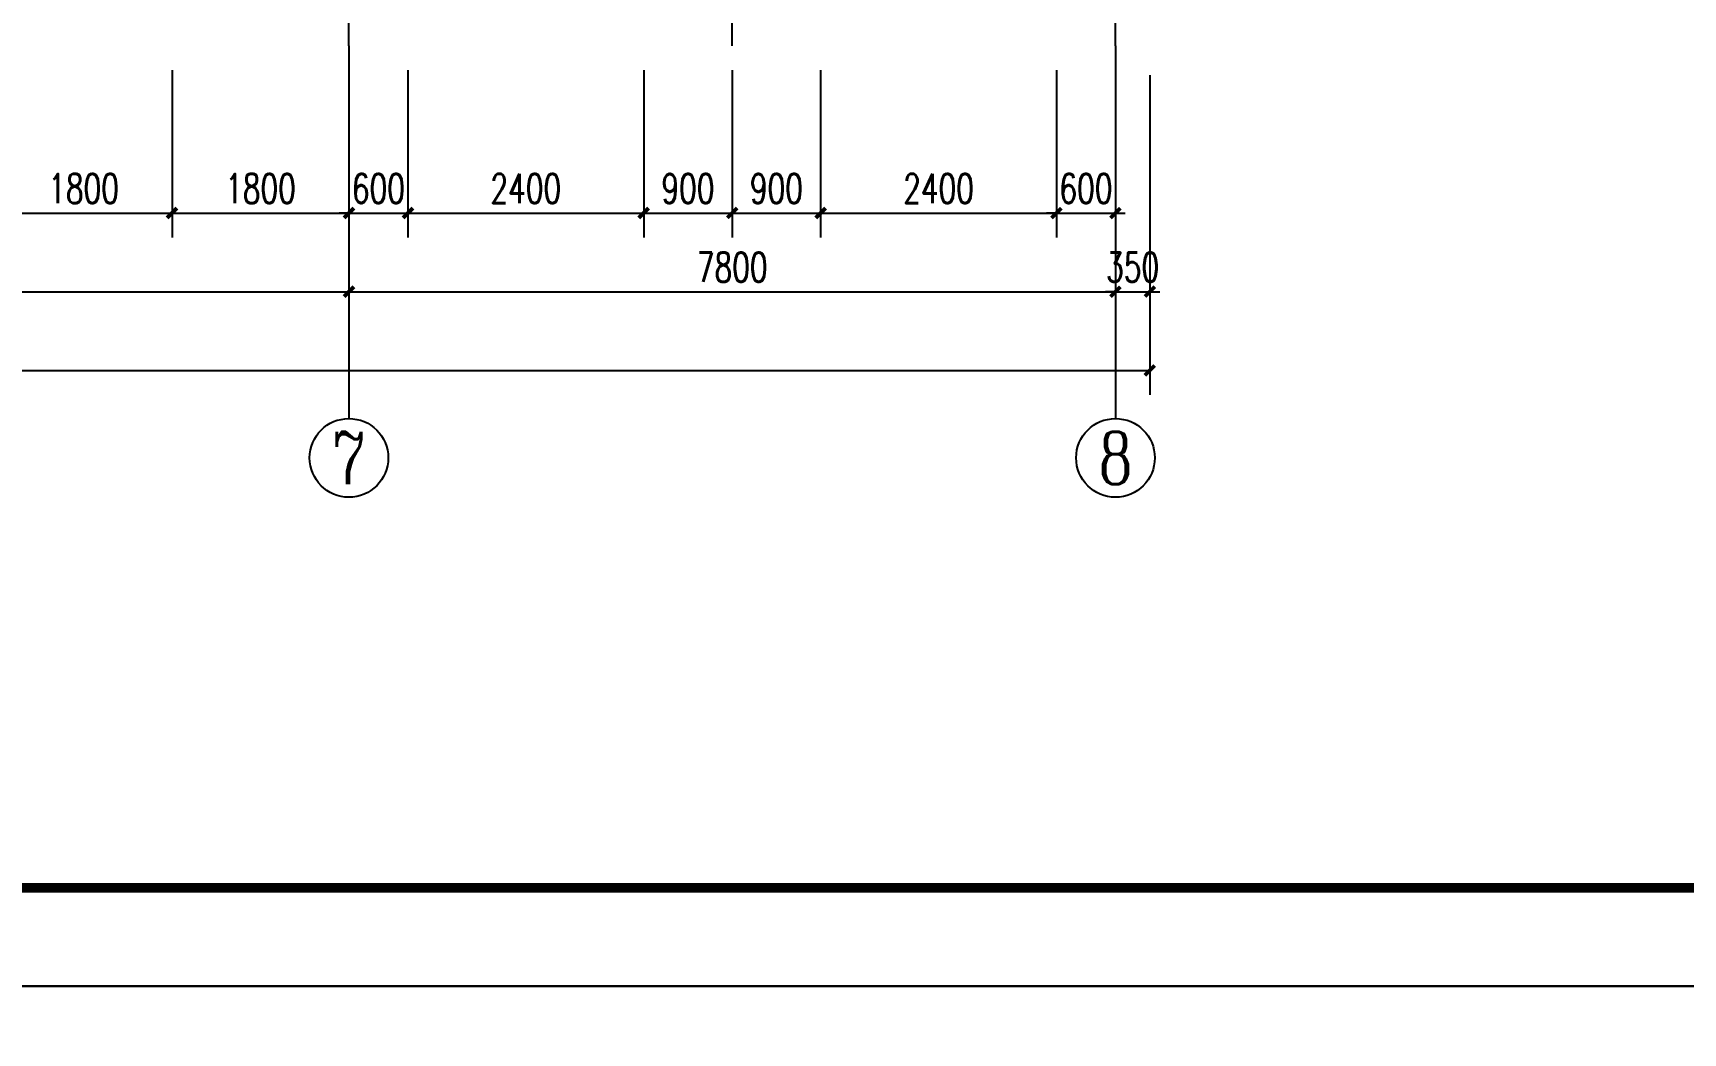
# Model space of a CAD drawing. Extents: x 63793 to 231107, y 20849 to 337643.
# Drawn here: x 193184 to 209974, y 207767 to 217935 of the extents above; entities that cross this region are included whole.
import ezdxf
from ezdxf.enums import TextEntityAlignment as Align

# ---------------------------------------------------------------- set-up
doc = ezdxf.new("R2010")
doc.units = 0
doc.header["$LTSCALE"] = 1000
doc.header["$MEASUREMENT"] = 0
doc.linetypes.add('DOTE', pattern=[2.42, 2, -0.2, 0.02, -0.2])
for name, color, linetype in [('AXIS', 3, 'Continuous'), ('AXIS_TEXT', 7, 'Continuous'), ('DOTE', 1, 'DOTE'), ('PUB_DIM', 3, 'Continuous'), ('PUB_TITLE', 4, 'Continuous')]:
    doc.layers.add(name, color=color, linetype=linetype)
doc.styles.add('_TCH_AXIS', font='COMPLEX', dxfattribs={"bigfont": 'GBCBIG'})
doc.styles.add('_TCH_DIM_T3', font='SIMPLEX', dxfattribs={"width": 0.705882, "bigfont": 'GBCBIG'})
doc.styles.add('COMPLEX', font='COMPLEX')
doc.dimstyles.new('_TCH_ARCH&&100', dxfattribs={"dimtxt": 297.5, "dimasz": 100, "dimexe": 250, "dimexo": 300, "dimgap": 100, "dimtad": 1, "dimdec": 0, "dimzin": 0, "dimdsep": 46, "dimtxsty": '_TCH_DIM_T3', "dimblk": 'ARCHTICK', "dimcen": 0.09, "dimclrt": 7, "dimazin": 2, "dimtfac": 1, "dimtdec": 0, "dimtix": 1, "dimtmove": 2, "dimatfit": 3, "dimfxl": 0, "dimtolj": 1, "dimtzin": 0, "dimarcsym": 0})

# ---------------------------------------------------------------- blocks, each defined once
blk = doc.blocks.new('_ArchTick')
at = {"color": 0, "linetype": 'ByBlock', "const_width": 0.4}
blk.add_lwpolyline([(-0.5, -0.5), (0.5, 0.5)], dxfattribs=at)
blk = doc.blocks.new('*D1334')
at = {"layer": 'Defpoints', "color": 0, "transparency": 16777216}
for p in [(203599, 217859), (204199, 217859), (204199, 216105)]:
    blk.add_point(p, dxfattribs=at)
at = {"layer": 'PUB_DIM', "color": 0, "lineweight": -2, "transparency": 16777216}
for p, q in [((203599, 217559), (203599, 215855)), ((204199, 217559), (204199, 215855)), ((203599, 216105), (203499, 216105)), ((203599, 216105), (204199, 216105)), ((204199, 216105), (204299, 216105))]:
    blk.add_line(p, q, dxfattribs=at)
at = {"layer": 'PUB_DIM', "color": 0, "lineweight": -2, "transparency": 16777216, "xscale": 100, "yscale": 100, "zscale": 100}
blk.add_blockref('_ArchTick', (203599, 216105), dxfattribs=at)
at = {"layer": 'PUB_DIM', "color": 0, "lineweight": -2, "transparency": 16777216, "xscale": 100, "yscale": 100, "zscale": 100, "rotation": 180}
blk.add_blockref('_ArchTick', (204199, 216105), dxfattribs=at)
at = {"layer": 'PUB_DIM', "color": 7, "transparency": 16777216, "insert": (203899, 216354), "char_height": 297.5, "attachment_point": 5, "style": '_TCH_DIM_T3'}
blk.add_mtext('\\A1;600', dxfattribs=at)
blk = doc.blocks.new('*D1335')
at = {"layer": 'Defpoints', "color": 0, "transparency": 16777216}
for p in [(201199, 217859), (203599, 217859), (203599, 216105)]:
    blk.add_point(p, dxfattribs=at)
at = {"layer": 'PUB_DIM', "color": 0, "lineweight": -2, "transparency": 16777216}
for p, q in [((201199, 217559), (201199, 215855)), ((203599, 217559), (203599, 215855)), ((201199, 216105), (203599, 216105))]:
    blk.add_line(p, q, dxfattribs=at)
at = {"layer": 'PUB_DIM', "color": 0, "lineweight": -2, "transparency": 16777216, "xscale": 100, "yscale": 100, "zscale": 100, "rotation": 180}
blk.add_blockref('_ArchTick', (201199, 216105), dxfattribs=at)
at = {"layer": 'PUB_DIM', "color": 0, "lineweight": -2, "transparency": 16777216, "xscale": 100, "yscale": 100, "zscale": 100}
blk.add_blockref('_ArchTick', (203599, 216105), dxfattribs=at)
at = {"layer": 'PUB_DIM', "color": 7, "transparency": 16777216, "insert": (202399, 216354), "char_height": 297.5, "attachment_point": 5, "style": '_TCH_DIM_T3'}
blk.add_mtext('\\A1;2400', dxfattribs=at)
blk = doc.blocks.new('*D1336')
at = {"layer": 'Defpoints', "color": 0, "transparency": 16777216}
for p in [(200299, 217859), (201199, 217859), (201199, 216105)]:
    blk.add_point(p, dxfattribs=at)
at = {"layer": 'PUB_DIM', "color": 0, "lineweight": -2, "transparency": 16777216}
for p, q in [((200299, 217559), (200299, 215855)), ((201199, 217559), (201199, 215855)), ((200299, 216105), (201199, 216105))]:
    blk.add_line(p, q, dxfattribs=at)
at = {"layer": 'PUB_DIM', "color": 0, "lineweight": -2, "transparency": 16777216, "xscale": 100, "yscale": 100, "zscale": 100, "rotation": 180}
blk.add_blockref('_ArchTick', (200299, 216105), dxfattribs=at)
at = {"layer": 'PUB_DIM', "color": 0, "lineweight": -2, "transparency": 16777216, "xscale": 100, "yscale": 100, "zscale": 100}
blk.add_blockref('_ArchTick', (201199, 216105), dxfattribs=at)
at = {"layer": 'PUB_DIM', "color": 7, "transparency": 16777216, "insert": (200749, 216354), "char_height": 297.5, "attachment_point": 5, "style": '_TCH_DIM_T3'}
blk.add_mtext('\\A1;900', dxfattribs=at)
blk = doc.blocks.new('*D1337')
at = {"layer": 'Defpoints', "color": 0, "transparency": 16777216}
for p in [(199399, 217859), (200299, 217859), (200299, 216105)]:
    blk.add_point(p, dxfattribs=at)
at = {"layer": 'PUB_DIM', "color": 0, "lineweight": -2, "transparency": 16777216}
for p, q in [((199399, 217559), (199399, 215855)), ((200299, 217559), (200299, 215855)), ((199399, 216105), (200299, 216105))]:
    blk.add_line(p, q, dxfattribs=at)
at = {"layer": 'PUB_DIM', "color": 0, "lineweight": -2, "transparency": 16777216, "xscale": 100, "yscale": 100, "zscale": 100, "rotation": 180}
blk.add_blockref('_ArchTick', (199399, 216105), dxfattribs=at)
at = {"layer": 'PUB_DIM', "color": 0, "lineweight": -2, "transparency": 16777216, "xscale": 100, "yscale": 100, "zscale": 100}
blk.add_blockref('_ArchTick', (200299, 216105), dxfattribs=at)
at = {"layer": 'PUB_DIM', "color": 7, "transparency": 16777216, "insert": (199849, 216354), "char_height": 297.5, "attachment_point": 5, "style": '_TCH_DIM_T3'}
blk.add_mtext('\\A1;900', dxfattribs=at)
blk = doc.blocks.new('*D1338')
at = {"layer": 'Defpoints', "color": 0, "transparency": 16777216}
for p in [(196999, 217859), (199399, 217859), (199399, 216105)]:
    blk.add_point(p, dxfattribs=at)
at = {"layer": 'PUB_DIM', "color": 0, "lineweight": -2, "transparency": 16777216}
for p, q in [((196999, 217559), (196999, 215855)), ((199399, 217559), (199399, 215855)), ((196999, 216105), (199399, 216105))]:
    blk.add_line(p, q, dxfattribs=at)
at = {"layer": 'PUB_DIM', "color": 0, "lineweight": -2, "transparency": 16777216, "xscale": 100, "yscale": 100, "zscale": 100, "rotation": 180}
blk.add_blockref('_ArchTick', (196999, 216105), dxfattribs=at)
at = {"layer": 'PUB_DIM', "color": 0, "lineweight": -2, "transparency": 16777216, "xscale": 100, "yscale": 100, "zscale": 100}
blk.add_blockref('_ArchTick', (199399, 216105), dxfattribs=at)
at = {"layer": 'PUB_DIM', "color": 7, "transparency": 16777216, "insert": (198199, 216354), "char_height": 297.5, "attachment_point": 5, "style": '_TCH_DIM_T3'}
blk.add_mtext('\\A1;2400', dxfattribs=at)
blk = doc.blocks.new('*D1339')
at = {"layer": 'Defpoints', "color": 0, "transparency": 16777216}
for p in [(196399, 217859), (196999, 217859), (196999, 216105)]:
    blk.add_point(p, dxfattribs=at)
at = {"layer": 'PUB_DIM', "color": 0, "lineweight": -2, "transparency": 16777216}
for p, q in [((196399, 217559), (196399, 215855)), ((196999, 217559), (196999, 215855)), ((196399, 216105), (196299, 216105)), ((196399, 216105), (196999, 216105)), ((196999, 216105), (197099, 216105))]:
    blk.add_line(p, q, dxfattribs=at)
at = {"layer": 'PUB_DIM', "color": 0, "lineweight": -2, "transparency": 16777216, "xscale": 100, "yscale": 100, "zscale": 100}
blk.add_blockref('_ArchTick', (196399, 216105), dxfattribs=at)
at = {"layer": 'PUB_DIM', "color": 0, "lineweight": -2, "transparency": 16777216, "xscale": 100, "yscale": 100, "zscale": 100, "rotation": 180}
blk.add_blockref('_ArchTick', (196999, 216105), dxfattribs=at)
at = {"layer": 'PUB_DIM', "color": 7, "transparency": 16777216, "insert": (196699, 216354), "char_height": 297.5, "attachment_point": 5, "style": '_TCH_DIM_T3'}
blk.add_mtext('\\A1;600', dxfattribs=at)
blk = doc.blocks.new('*D1340')
at = {"layer": 'Defpoints', "color": 0, "transparency": 16777216}
for p in [(194599, 217859), (196399, 217859), (196399, 216105)]:
    blk.add_point(p, dxfattribs=at)
at = {"layer": 'PUB_DIM', "color": 0, "lineweight": -2, "transparency": 16777216}
for p, q in [((194599, 217559), (194599, 215855)), ((196399, 217559), (196399, 215855)), ((194599, 216105), (196399, 216105))]:
    blk.add_line(p, q, dxfattribs=at)
at = {"layer": 'PUB_DIM', "color": 0, "lineweight": -2, "transparency": 16777216, "xscale": 100, "yscale": 100, "zscale": 100, "rotation": 180}
blk.add_blockref('_ArchTick', (194599, 216105), dxfattribs=at)
at = {"layer": 'PUB_DIM', "color": 0, "lineweight": -2, "transparency": 16777216, "xscale": 100, "yscale": 100, "zscale": 100}
blk.add_blockref('_ArchTick', (196399, 216105), dxfattribs=at)
at = {"layer": 'PUB_DIM', "color": 7, "transparency": 16777216, "insert": (195499, 216354), "char_height": 297.5, "attachment_point": 5, "style": '_TCH_DIM_T3'}
blk.add_mtext('\\A1;1800', dxfattribs=at)
blk = doc.blocks.new('*D1341')
at = {"layer": 'Defpoints', "color": 0, "transparency": 16777216}
for p in [(192799, 217859), (194599, 217859), (194599, 216105)]:
    blk.add_point(p, dxfattribs=at)
at = {"layer": 'PUB_DIM', "color": 0, "lineweight": -2, "transparency": 16777216}
for p, q in [((192799, 217559), (192799, 215855)), ((194599, 217559), (194599, 215855)), ((192799, 216105), (194599, 216105))]:
    blk.add_line(p, q, dxfattribs=at)
at = {"layer": 'PUB_DIM', "color": 0, "lineweight": -2, "transparency": 16777216, "xscale": 100, "yscale": 100, "zscale": 100, "rotation": 180}
blk.add_blockref('_ArchTick', (192799, 216105), dxfattribs=at)
at = {"layer": 'PUB_DIM', "color": 0, "lineweight": -2, "transparency": 16777216, "xscale": 100, "yscale": 100, "zscale": 100}
blk.add_blockref('_ArchTick', (194599, 216105), dxfattribs=at)
at = {"layer": 'PUB_DIM', "color": 7, "transparency": 16777216, "insert": (193699, 216354), "char_height": 297.5, "attachment_point": 5, "style": '_TCH_DIM_T3'}
blk.add_mtext('\\A1;1800', dxfattribs=at)
blk = doc.blocks.new('*D1391')
at = {"layer": 'AXIS', "color": 0, "lineweight": -2, "transparency": 16777216}
for p, q in [((188599, 217505), (188599, 215055)), ((196399, 217505), (196399, 215055)), ((188599, 215305), (196399, 215305))]:
    blk.add_line(p, q, dxfattribs=at)
at = {"layer": 'Defpoints', "color": 0, "transparency": 16777216}
for p in [(188599, 217805), (196399, 217805), (196399, 215305)]:
    blk.add_point(p, dxfattribs=at)
at = {"layer": 'AXIS', "color": 0, "lineweight": -2, "transparency": 16777216, "xscale": 100, "yscale": 100, "zscale": 100, "rotation": 180}
blk.add_blockref('_ArchTick', (188599, 215305), dxfattribs=at)
at = {"layer": 'AXIS', "color": 0, "lineweight": -2, "transparency": 16777216, "xscale": 100, "yscale": 100, "zscale": 100}
blk.add_blockref('_ArchTick', (196399, 215305), dxfattribs=at)
at = {"layer": 'AXIS', "color": 7, "transparency": 16777216, "insert": (192499, 215554), "char_height": 297.5, "attachment_point": 5, "style": '_TCH_DIM_T3'}
blk.add_mtext('\\A1;7800', dxfattribs=at)
blk = doc.blocks.new('*D1392')
at = {"layer": 'AXIS', "color": 0, "lineweight": -2, "transparency": 16777216}
for p, q in [((196399, 217505), (196399, 215055)), ((204199, 217505), (204199, 215055)), ((196399, 215305), (204199, 215305))]:
    blk.add_line(p, q, dxfattribs=at)
at = {"layer": 'Defpoints', "color": 0, "transparency": 16777216}
for p in [(196399, 217805), (204199, 217805), (204199, 215305)]:
    blk.add_point(p, dxfattribs=at)
at = {"layer": 'AXIS', "color": 0, "lineweight": -2, "transparency": 16777216, "xscale": 100, "yscale": 100, "zscale": 100, "rotation": 180}
blk.add_blockref('_ArchTick', (196399, 215305), dxfattribs=at)
at = {"layer": 'AXIS', "color": 0, "lineweight": -2, "transparency": 16777216, "xscale": 100, "yscale": 100, "zscale": 100}
blk.add_blockref('_ArchTick', (204199, 215305), dxfattribs=at)
at = {"layer": 'AXIS', "color": 7, "transparency": 16777216, "insert": (200299, 215554), "char_height": 297.5, "attachment_point": 5, "style": '_TCH_DIM_T3'}
blk.add_mtext('\\A1;7800', dxfattribs=at)
blk = doc.blocks.new('*D1393')
at = {"layer": 'AXIS', "color": 0, "lineweight": -2, "transparency": 16777216}
for p, q in [((204199, 217505), (204199, 215055)), ((204549, 217505), (204549, 215055)), ((204199, 215305), (204099, 215305)), ((204199, 215305), (204549, 215305)), ((204549, 215305), (204649, 215305))]:
    blk.add_line(p, q, dxfattribs=at)
at = {"layer": 'Defpoints', "color": 0, "transparency": 16777216}
for p in [(204199, 217805), (204549, 217805), (204549, 215305)]:
    blk.add_point(p, dxfattribs=at)
at = {"layer": 'AXIS', "color": 0, "lineweight": -2, "transparency": 16777216, "xscale": 100, "yscale": 100, "zscale": 100}
blk.add_blockref('_ArchTick', (204199, 215305), dxfattribs=at)
at = {"layer": 'AXIS', "color": 0, "lineweight": -2, "transparency": 16777216, "xscale": 100, "yscale": 100, "zscale": 100, "rotation": 180}
blk.add_blockref('_ArchTick', (204549, 215305), dxfattribs=at)
at = {"layer": 'AXIS', "color": 7, "transparency": 16777216, "insert": (204374, 215554), "char_height": 297.5, "attachment_point": 5, "style": '_TCH_DIM_T3'}
blk.add_mtext('\\A1;350', dxfattribs=at)
blk = doc.blocks.new('*D1394')
at = {"layer": 'AXIS', "color": 0, "lineweight": -2, "transparency": 16777216}
for p, q in [((142649, 217505), (142649, 214255)), ((204549, 217505), (204549, 214255)), ((142649, 214505), (204549, 214505))]:
    blk.add_line(p, q, dxfattribs=at)
at = {"layer": 'Defpoints', "color": 0, "transparency": 16777216}
for p in [(142649, 217805), (204549, 217805), (204549, 214505)]:
    blk.add_point(p, dxfattribs=at)
at = {"layer": 'AXIS', "color": 0, "lineweight": -2, "transparency": 16777216, "xscale": 100, "yscale": 100, "zscale": 100, "rotation": 180}
blk.add_blockref('_ArchTick', (142649, 214505), dxfattribs=at)
at = {"layer": 'AXIS', "color": 0, "lineweight": -2, "transparency": 16777216, "xscale": 100, "yscale": 100, "zscale": 100}
blk.add_blockref('_ArchTick', (204549, 214505), dxfattribs=at)
at = {"layer": 'AXIS', "color": 7, "transparency": 16777216, "insert": (173599, 214754), "char_height": 297.5, "attachment_point": 5, "style": '_TCH_DIM_T3'}
blk.add_mtext('\\A1;61900', dxfattribs=at)
blk = doc.blocks.new('_AXISO')
blk.add_circle((0, 0), 0.5)
at = {"layer": 'AXIS_TEXT', "style": 'COMPLEX', "width": 1.041667}
blk.add_attdef('A', text='', height=0.56, dxfattribs=at).set_placement((-0.25, -0.28), (0.25, -0.28), align=Align.FIT)

msp = doc.modelspace()

# ---------------------------------------------------------------- linework, layer by layer
at = {"layer": 'AXIS'}
for p, q in [((196399.3, 217804.9), (196399.3, 214014.8)), ((204199.3, 217804.9), (204199.3, 214014.8))]:
    msp.add_line(p, q, dxfattribs=at)
at = {"layer": 'DOTE'}
for p, q in [((196399.3, 217804.9), (196399.3, 243987.7)), ((204199.3, 217804.9), (204199.3, 243987.7)), ((200299.3, 217804.9), (200299.3, 225973))]:
    msp.add_line(p, q, dxfattribs=at)
at = {"layer": 'PUB_TITLE'}
for points in [[(127007, 208242.4), (231107, 208242.4), (231107, 250242.4), (127007, 250242.4)], [(124837.4, 166242.4), (214037.4, 166242.4), (214037.4, 208242.4), (124837.4, 208242.4)]]:
    msp.add_lwpolyline(points, close=True, dxfattribs=at)
at = {"layer": 'PUB_TITLE', "const_width": 100}
msp.add_lwpolyline([(129507, 209242.4), (230107, 209242.4), (230107, 249242.4), (129507, 249242.4)], close=True, dxfattribs=at)

# ---------------------------------------------------------------- block references
at = {"layer": 'AXIS'}
ref = msp.add_blockref('_AXISO', (196399.3, 213614.8), dxfattribs=dict(at, xscale=800, yscale=800, zscale=800))
ref.add_attrib('A', '7', dxfattribs={"layer": 'AXIS_TEXT', "height": 532.5, "style": '_TCH_AXIS'}).set_placement((196221.8, 213348.5), (196576.8, 213348.5), align=Align.FIT)
ref = msp.add_blockref('_AXISO', (204199.3, 213614.8), dxfattribs=dict(at, xscale=800, yscale=800, zscale=800))
ref.add_attrib('A', '8', dxfattribs={"layer": 'AXIS_TEXT', "height": 532.5, "style": '_TCH_AXIS'}).set_placement((204021.8, 213348.5), (204376.8, 213348.5), align=Align.FIT)

# ---------------------------------------------------------------- dimensions: what is measured, and where the dimension line sits
for p1, p2, distance, text, picture, middle in [((142649.3, 217804.9), (204549.3, 217804.9), -3300, '61900', '*D1394', (173599.3, 214753.6)), ((188599.3, 217804.9), (196399.3, 217804.9), -2500, '7800', '*D1391', (192499.3, 215553.6)), ((196399.3, 217804.9), (204199.3, 217804.9), -2500, '7800', '*D1392', (200299.3, 215553.6)), ((204199.3, 217804.9), (204549.3, 217804.9), -2500, '350', '*D1393', (204374.3, 215553.6))]:
    dim = msp.add_aligned_dim(p1=p1, p2=p2, distance=distance, text=text, dimstyle='_TCH_ARCH&&100', dxfattribs=at)
    dim.commit()
    dim.dimension.update_dxf_attribs({"geometry": picture, "text_midpoint": middle})
at = {"layer": 'PUB_DIM'}
for p1, p2, text, picture, middle in [((192799.3, 217859.4), (194599.3, 217859.4), '1800', '*D1341', (193699.3, 216353.6)), ((194599.3, 217859.4), (196399.3, 217859.4), '1800', '*D1340', (195499.3, 216353.6)), ((196399.3, 217859.4), (196999.3, 217859.4), '600', '*D1339', (196699.3, 216353.6)), ((196999.3, 217859.4), (199399.3, 217859.4), '2400', '*D1338', (198199.3, 216353.6)), ((199399.3, 217859.4), (200299.3, 217859.4), '900', '*D1337', (199849.3, 216353.6)), ((200299.3, 217859.4), (201199.3, 217859.4), '900', '*D1336', (200749.3, 216353.6)), ((201199.3, 217859.4), (203599.3, 217859.4), '2400', '*D1335', (202399.3, 216353.6)), ((203599.3, 217859.4), (204199.3, 217859.4), '600', '*D1334', (203899.3, 216353.6))]:
    dim = msp.add_aligned_dim(p1=p1, p2=p2, distance=-1754.5, text=text, dimstyle='_TCH_ARCH&&100', dxfattribs=at)
    dim.commit()
    dim.dimension.update_dxf_attribs({"geometry": picture, "text_midpoint": middle})

doc.saveas('drawing.dxf')
